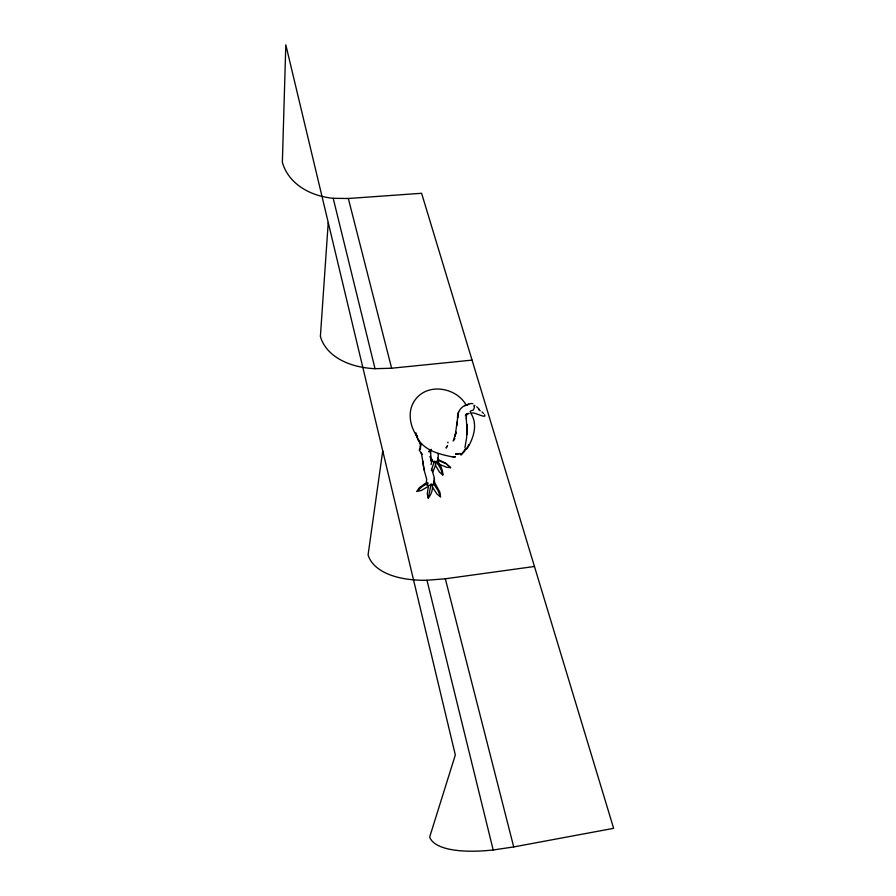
<?xml version="1.0" encoding="UTF-8"?>
<svg xmlns="http://www.w3.org/2000/svg" width="896" height="896" viewBox="0 0 896 896"><rect width="100%" height="100%" fill="white"/><g stroke="black" fill="none" stroke-linecap="round" stroke-linejoin="round"><path stroke-width="1.34" d="M437.494 461.944L438.144 459.85M438.166 453.522L438.2 459.816M328.238 222.544L320.387 336.437A80.349 51.094 -14.9 0 0 375.032 368.693L391.619 368.222L472.058 360.114M454.922 438.57L453.197 441L456.064 432.085L455.078 436.632L457.845 416.483L457.509 418.118C457.206 411.342 461.933 405.283 468.686 404.264L464.699 405.675L470.68 403.525L472.909 403.659M456.904 425.712L457.173 421.938M427.661 483.997L426.205 483.168L426.72 479.304L424.043 469.795L422.8 461.339L424.043 469.795M431.043 450.05L431.122 449.366L430.438 453.309M382.738 450.878L368.077 554.915A90.563 45.136 -15 0 0 426.966 580.25L445.323 578.782L534.453 566.485M457.901 415.598L458.573 411.869M432.365 460.376L432.174 459.648L431.066 464.688M432.342 484.669C433.126 489.317 431.334 494.581 428.254 498.086L431.133 484.154L432.432 485.251A3.976 2.587 3.7 0 0 432.891 485.139M432.701 472.338L435.467 465.349C436.643 460.645 433.462 462.392 431.939 460.712M434.448 483.493L434.034 482.619M431.346 470.355L434.37 461.149M468.787 444.606L466.099 449.456M430.528 449.77L428.714 451.763L429.229 451.091M419.798 448.896L419.552 449.59L420.549 445.973L420.414 446.667L420.325 443.061L421.109 445.155L417.85 439.555L415.901 432.824M474.41 407.333L473.312 410.133L470.691 410.861M464.912 447.664L466.637 437.73L466.827 424.614L467.152 430.662L466.626 435.042L467.13 429.654L467.152 430.662L466.2 417.883M471.531 413.37C472.539 410.883 487.581 419.63 484.568 414.781M431.547 468.899C432.992 474.309 436.834 481.522 432.432 485.251L431.939 485.419M435.467 465.349L439.488 472.136L442.792 474.947C443.509 471.979 438.592 457.61 435.277 462.739M467.107 448.706C473.502 438.379 478.184 424.301 470.803 413.246M437.573 462.986L437.931 462.392M428.254 498.086L427.235 493.987L428.4 486.36L421.31 490.482L416.976 491.4L419.205 487.85L425.163 483.493M426.418 483.448L426.944 483.213M420.403 448.246L419.227 450.016L422.005 454.496L421.389 453.118L422.89 461.877M426.205 483.168L426.91 482.44M416.976 491.4L421.949 486.752L428.198 483.034M465.326 415.901L468.07 413.493L467.264 413.84L469.146 413.403M467.813 413.515L465.987 415.262L466.57 413.616L466.312 418.768M470.109 411.522L470.714 412.35M431.133 484.154L430.136 484.982M419.944 448.616L420.762 448.056M460.32 453.656L455.493 454.048L459.883 453.533M513.71 846.933L613.637 828.33L421.602 193.278L348.331 198.498L333.2 198.307A72.206 53.85 -14.7 0 1 282.363 162.254L285.813 44.8L455.325 754.981L429.666 837.043A103.768 33.264 -15.1 0 0 493.181 849.979L513.71 846.933L445.323 578.782M430.886 485.61L426.989 485.24M435.21 463.994L435.781 464.005M453.858 457.195C438.973 454.16 421.848 450.363 416.002 434.739M437.517 460.186L445.962 463.658L450.598 467.69L446.533 467.253L437.427 463.49M474.88 405.429L474.219 405.462M437.886 459.39L445.861 463.243L450.598 467.69M433.866 481.141L439.914 492.206L440.496 496.787L436.99 494.077L432.768 487.558M478.587 409.461L480.234 410.805M483.616 413.493L482.014 411.947M476.717 406.739L479.326 409.382M473.838 406.112L474.298 406.717M433.317 483.28L437.987 490.426L440.496 496.787M431.48 459.458L432.04 460.331M436.173 461.104L440.63 468.586L442.792 474.947M466.2 405.194C457.531 389.155 432.6 383.152 418.622 395.954C406.448 407.154 408.654 424.805 417.547 437.192L416.472 435.109M434.112 482.182L434.426 482.821M429.542 449.971L430.718 453.488L431.222 461.44L430.315 456.243M430.058 456.725L430.394 457.475M437.64 458.125L438.234 460.342M432.197 461.328L431.614 459.122M348.331 198.498L391.619 368.222M333.2 198.307L375.032 368.693M426.966 580.25L493.181 849.979M434.437 483.101L434.302 478.386M447.91 442.075L447.933 442.882M465.472 448.986L464.486 451.427L460.914 455.022L465.472 448.974M446.387 447.261L446.208 448.09L447.474 445.738L446.387 447.261M455.403 456.736L453.051 456.602L455.403 456.736"/></g></svg>
